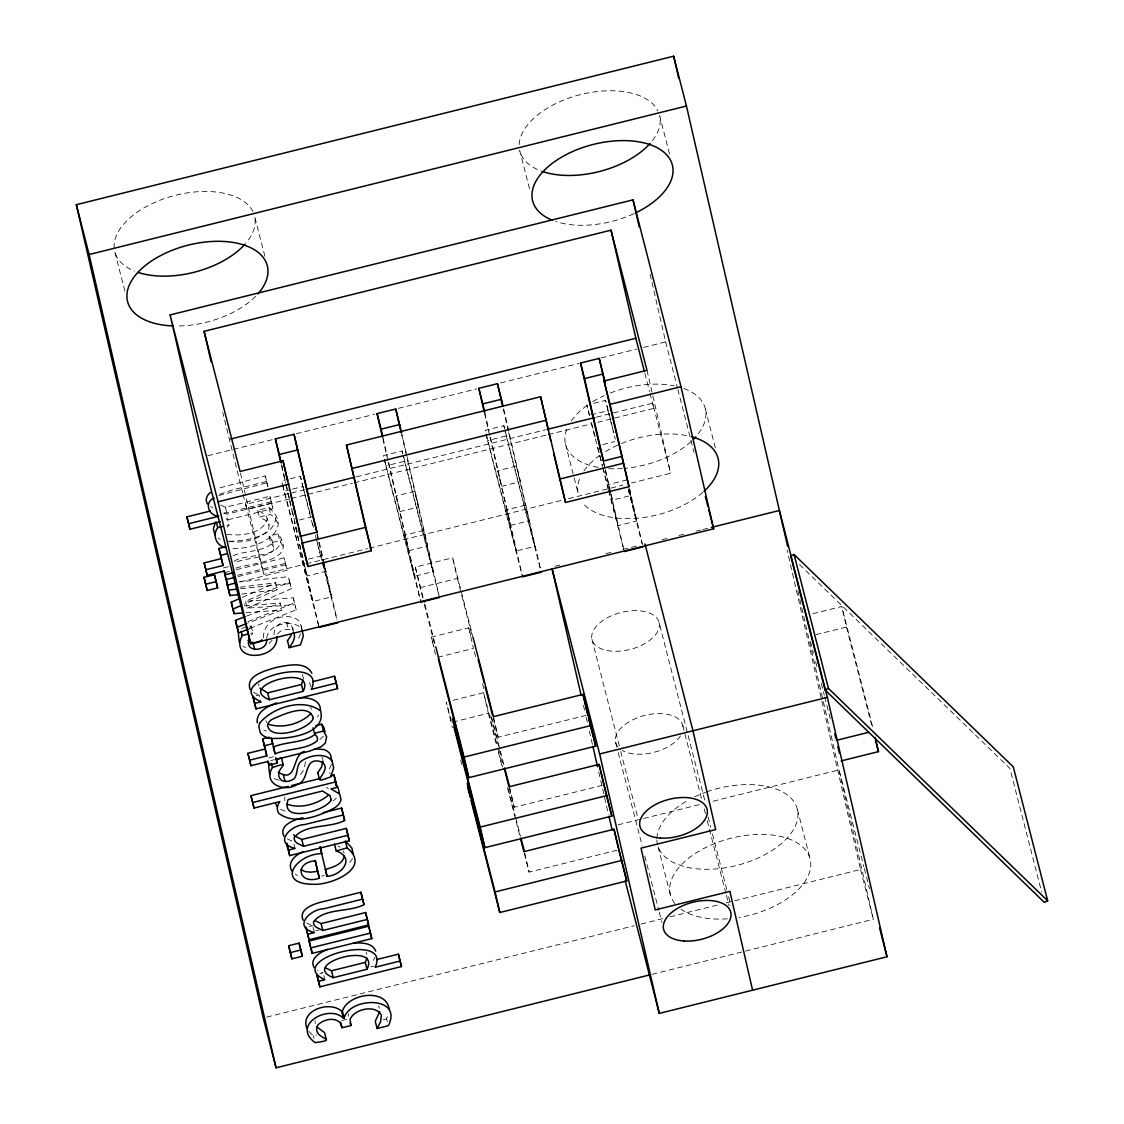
<?xml version="1.0" encoding="UTF-8"?>
<svg xmlns="http://www.w3.org/2000/svg" width="1124" height="1124" viewBox="0 0 1124 1124"><rect width="100%" height="100%" fill="white"/><g stroke="black" fill="none" stroke-linecap="round" stroke-linejoin="round"><path stroke-width="0.75" stroke-dasharray="5 3.75" d="M292.633 630.255L292.704 627.768L289.57 623.188C281.323 619.872 273.301 626.756 274.115 635.285M235.928 568.14C249.472 562.984 299.518 562.028 277.993 533.774L268.973 536.022L271.98 540.307L271.755 543.58C261.33 552.277 245.088 550.563 232.921 555.748M271.98 540.307L273.75 547.177L273.511 550.437C263.1 559.134 246.844 557.42 234.677 562.604M305.349 761.819C304.773 766.821 303.733 772.23 299.349 775.349M266.767 638.123C268.257 625.351 284.737 621.727 295.359 624.508A23.435 12.87 -14.4 0 1 300.333 627.487M263.452 637.94C263.016 622.232 279.539 613.395 293.589 617.652A23.435 12.87 -14.4 0 1 300.178 622.879L302.286 629.974M387.288 1021.59L386.586 1018.85L388.258 1014.115M300.473 633.824L298.731 638.025L299.434 640.764M331.369 764.334L329.051 769.926L330.105 774.043M373.435 960.374L374.938 957.283M352.529 858.511L348.693 864.131M317.375 716.986L318.752 714.864M277.642 634.119C280.269 629.693 286.732 628.428 291.327 630.058M248.994 629.215L251.13 625.998L240.41 628.667M251.481 635.102L252.886 632.854L249.823 633.627M227.315 527.226L228.973 524.866L225.755 525.667M323.543 736.206L319.399 739.873M269.043 643.448L272.12 640.329M249.753 628.485L296.202 609.77L295.036 604.684L247.266 608.126L245.496 601.27L289.585 581.811L288.418 576.696L238.864 581.923M247.266 608.126L291.355 588.681L288.418 576.696M242.363 597.35L275.591 582.752L277.347 589.608L244.119 604.206M219.503 494.265L232.598 489.881L266.529 481.451L265.25 475.916L217.044 488.631M247.997 621.628L294.432 602.914L293.266 597.827L245.496 601.27M246.662 616.064L280.269 603.11L282.026 609.967L248.418 622.921M218.801 495.487L267.02 482.772L265.25 475.916M207.856 455.726L231.685 449.797M233.385 449.375L274.228 439.217M296.357 433.724L374.643 414.264M398.458 408.335L476.745 388.876M500.573 382.947L578.86 363.488M600.989 357.994L636.732 349.1M643.532 347.414L665.661 341.907L651.667 281.028M288.531 479.203L281.745 480.889L282.419 483.826M290.231 478.782L300.403 476.239L310.449 515.34M384.338 458.999L414.461 576.275L433.119 571.638L402.139 450.949L383.467 455.599L384.141 458.536M486.074 433.709L516.183 550.985L534.855 546.348L503.861 425.659L485.203 430.309L485.877 433.246M593.711 403.333L605.597 400.369L613.887 432.67M324.204 565.625L331.397 596.928L312.725 601.565L294.277 521.269L319.09 627.431L284.105 491.174L290.891 489.488M292.591 489.066L302.778 486.537L300.403 476.239M388.792 462.807L420.826 602.141L385.841 465.884L404.499 461.247L403.151 455.361M490.528 437.517L522.548 576.851L487.563 440.594L506.236 435.957L504.873 430.071M590.985 414.882L607.958 410.667L605.597 400.369M220.782 505.041L225.418 507.275L269.915 496.218L272.949 508.61L225.517 520.398L227.217 518.009L229.043 525.189M289.486 498.916L246.929 509.495L245.749 504.339L305.335 489.53M356.406 476.829L545.393 429.846M596.479 417.144L652.665 403.179L670.649 473.26L631.491 482.997M223.746 513.542L271.193 501.754L269.915 496.218M224.097 512.642L227.188 514.146L271.685 503.074M291.2 498.48L352.486 483.25M354.186 482.828L546.587 435.002M548.287 434.567L590.845 423.987M597.659 422.301L653.845 408.335L652.665 403.179M228.65 541.108C241.688 543.861 256.623 540.054 266.964 531.708C271.221 527.212 267.948 520.749 266.121 515.902C259.026 508.413 250.863 512.151 268.987 507.612C297.242 531.905 253.532 550.69 232.148 548.245M277.67 523.025L274.874 517.995L270.743 514.483C247.561 519.358 266.795 515.34 269.001 525.273M299.363 520.005L312.936 516.633M602.857 444.556L614.73 441.606M282.855 546.334L279.75 540.644L270.729 542.878L273.75 547.177M234.157 561.283C244.625 553.149 279.792 559.471 281.098 539.478M223.395 567.915L228.397 566.665M224.491 572.65L229.591 571.385M236.405 569.685L284.077 557.841L285.833 564.698L287.112 570.233L239.44 582.077M237.67 575.221L285.356 563.363L284.077 557.841M238.162 576.542L285.833 564.698M308.355 559.12L321.928 555.748L323.136 560.426M627.122 479.878L608.449 484.514L610.444 492.298M245.749 504.339L263.733 574.42L304.604 564.262M306.304 563.841L367.59 548.596M369.29 548.175L561.691 500.349M568.505 498.649L622.977 485.104M422.652 597.87L415.304 567.1L452.635 557.813L460.882 589.917M608.744 490.008L617.919 525.695L636.577 521.058L629.384 489.755M420.039 587.683L457.37 578.41L452.635 557.813M555.059 566.257L561.845 564.571M605.962 553.598L612.749 551.912M622.935 549.383L629.721 547.697M631.421 547.276L636.507 546.011M662.008 539.675L667.108 538.396M679.022 535.446L684.123 534.167M696.023 531.216L701.137 529.938M702.837 529.516L709.637 527.83M435.395 654.519L431.391 637.097L468.722 627.824L470.886 636.268M256.075 695.756L259.194 694.969L260.965 701.84M437.812 657.273L473.457 648.408L470.9 637.322M453.084 700.266L483.629 692.679L497.511 746.743M812.905 613.648L841.75 606.468L872.87 727.678M268.819 757.899L273.82 756.663M270.715 760.569L273.778 759.81M452.719 722.128L488.364 713.262L483.629 692.679M815.94 634.653L846.484 627.066L841.75 606.468M493.38 718.658L498.143 737.246L586.054 715.384M509.467 788.655L514.23 807.243L602.141 785.395M618.074 824.847L641.832 818.932M643.532 818.511L699.521 804.587M713.122 801.215L839.01 769.912L863.864 866.745M309.311 926.541L312.627 925.712M524.374 853.509L529.137 872.098L617.048 850.25M315.788 930.784L319.202 929.927M319.947 973.665L323.066 972.892L317.418 970.307M370.779 966.879L374.18 966.036M266.641 1017.122L634.217 925.74M641.031 924.054L663.146 918.547M669.96 916.861L717.604 905.017M726.118 902.895L860.548 869.484L787.123 549.973M341.78 1020.522L349.157 1018.695M308.805 1031.41L313.385 1035.766L316.603 1034.965M383.368 1019.637L386.586 1018.85M652.117 974.311L873.348 919.306L799.782 599.247M321.703 876.102L324.499 875.526M240.03 587.248L275.591 582.752M241.8 594.104L277.347 589.608M240.62 588.779L290.175 583.553M244.315 605.864L280.269 603.11M246.072 612.721L282.026 609.967M229.001 541.361C245.566 540.686 275.282 537.469 275.914 516.155M278.907 780.253L273.216 778.187M226.893 534.251C240.269 536.359 263.943 534.012 267.231 518.417M285.131 811.163L279.328 808.718M291.917 841.033L287.07 838.799M311.25 925.192L306.416 922.959M258 694.506L252.521 691.794M242.896 646.286L245.538 647.55M210.736 506.629L212.843 507.809M295.261 874.177L297.453 875.456M218.197 538.031L220.304 539.38M338.001 845.894L339.982 847.187M799.515 564.585L1009.914 768.437L1041.695 892.189M326.536 787.109L328.377 788.978M378.352 1006.064L379.589 1008.298M343.143 851.009L344.197 853.256M321.815 756.986L323.024 759.669M302.216 674.456L303.733 679.135M310.688 707.389L311.503 709.314M366.087 952.365L366.902 954.304M265.882 720.653L266.711 722.606M846.484 627.066L872.421 728.071M810.446 641.397L813.467 653.184M815.631 661.6L817.794 670.016M821.251 683.476L824.285 695.264M824.707 696.95L830.327 718.84M864.314 868.445L869.54 888.831M860.548 869.484L873.348 919.306M669.497 153.918L659.69 115.716A72.133 39.607 -14.4 0 1 651.147 142.214M705.408 409.066L715.637 448.94M797.436 809.533L810.235 859.368M665.661 341.907L677.435 387.78M677.87 389.48L694.014 452.326M644.853 373.294L649.56 391.644M649.995 393.316L653.845 408.335M629.51 489.221L631.112 495.445L612.454 500.096L610.852 493.858M628.288 488.757L636.577 521.058M607.958 410.667L615.306 439.259M628.26 489.727L642.085 543.566M659.142 622.626A34.619 19.01 -14.4 0 1 612.425 651.203A34.619 19.01 -14.4 0 1 605.049 619.099A34.619 19.01 -14.4 0 1 659.142 622.626L704.931 800.99M708.106 816.909L710.719 827.109M712.461 833.91L726.863 889.969M728.605 896.755L730.783 905.256M682.788 725.556L701.545 798.602M704.172 808.788L705.479 813.888M707.221 820.689L725.978 893.735M726.413 895.435L729.026 905.621M589.552 415.22L586.925 405.019L589.299 415.304M591.73 423.706L595.664 439.006M597.842 447.507L602.647 466.207M603.082 467.907L608.309 488.308M591.027 422.034L602.253 465.772M602.689 467.458L608.295 489.319M608.73 491.005L623.848 549.889L610.88 493.281M529.502 188.72L519.695 150.518A72.133 39.607 -14.4 0 0 542.934 171.663M565.414 443.868L578.2 493.703A72.133 39.607 -14.4 0 1 580.504 476.801M670.241 894.17L657.877 845.993A72.133 39.607 -14.4 0 0 742.191 863.934A72.133 39.607 -14.4 0 0 795.778 804.826A72.133 39.607 -14.4 0 0 707.08 791.746M591.941 639.331L620.293 749.75M620.729 751.45L637.744 817.696M615.601 742.261L617.779 750.748M618.214 752.448L642.197 845.88M644.825 856.081L658.776 910.44M659.212 912.14L661.825 922.326M506.236 435.957L540.349 568.856M461.304 591.617L473.021 637.238M457.37 578.41L472.122 635.861M491.722 717.379L504.297 766.371M474.328 651.794L476.492 660.238M482.561 683.898L484.739 692.342M490.809 716.002L503.819 766.694M497.946 748.444L502.723 767.018M508.357 788.992L515.298 816.024M515.733 817.71L520.51 836.298M488.364 713.262L496.597 745.367M498.339 752.125L502.245 767.341M507.444 787.615L520.033 836.621M404.499 461.247L439.484 597.504L402.055 434.637M415.304 567.1L424.451 602.717M424.886 604.417L435.339 645.12M424.394 604.642L434.848 645.359M431.391 637.097L434.004 647.284M451.089 720.61L446.298 701.952L452.34 727.635M460.615 759.866L462.357 766.652M264.871 256.272L254.642 216.412A72.133 39.607 -14.4 0 1 246.086 242.896M323.529 561.972L325.932 571.315L307.259 575.966L303.269 560.384M312.627 523.84L313.498 527.24M316.561 539.141L331.397 596.928M302.778 486.537L313.132 526.917M315.296 535.319L321.773 560.553M322.209 562.239L336.891 619.422M282.616 484.289L312.725 601.565M266.529 481.451L268.285 488.308L267.02 482.772M271.193 501.754L272.949 508.61M277.993 533.774L279.75 540.644M285.356 563.363L287.112 570.233M289.585 581.811L291.355 588.681M293.266 597.827L296.202 609.77M268.987 507.612L270.743 514.483M309.564 682.451L310.617 686.567M292.704 627.768L293.406 630.508M268.973 536.022L270.8 543.201M286.606 622.359L288.376 629.215M257.733 510.422L259.56 517.602M242.643 492.804L222.721 412.396M243.079 494.476L246.929 509.495M225.418 507.275L227.188 514.146M251.13 625.998L252.956 633.149M293.982 844.307L295.036 848.423M312.978 927.089L314.383 932.583M323.768 975.632L324.836 979.749M124.876 291.074L114.648 251.214A72.133 39.607 -14.4 0 0 134.515 271.123M313.385 1035.766L314.088 1038.506M797.829 590.704L799.389 597.532M650.108 274.256L651.274 279.328M646.988 370.316L670.649 473.26M629.552 488.645L642.942 546.924M603.855 462.667L605.021 467.781M605.414 469.481L610.501 491.581M603.363 462.414L604.937 469.214M605.33 470.914L617.919 525.695M583.44 705.352L584.606 710.466M586.18 717.295L587.36 722.423M589.313 730.951L592.46 744.608M598.727 771.907L608.534 814.577M503.791 409.347L541.22 572.214M503.257 408.897L508.287 430.759M508.666 432.431L534.855 546.348M503.861 425.659L504.536 428.609M484.739 412.311L488.982 430.801M484.599 413.548L489.614 435.395M490.008 437.067L516.183 550.985M486.214 434.721L487.563 440.594M493.422 716.648L498.143 737.246M509.509 786.659L514.23 807.243M524.768 853.088L529.137 872.098M468.722 627.824L470.549 635.734M401.535 434.187L433.119 571.638M402.139 450.949L402.813 453.899M383.003 437.601L387.26 456.091M382.863 438.838L387.892 460.685M388.272 462.357L414.461 576.275M384.478 460.011L385.841 465.884M317.333 533.9L336.989 619.479M316.842 533.633L318.415 540.447M318.809 542.147L323.824 563.981M281.66 464.563L285.918 483.053M286.297 484.739L289.388 498.185M289.767 499.871L292.085 509.945M292.479 511.631L293.631 516.675M294.024 518.347L297.888 535.164M281.52 465.8L285.384 482.618M285.777 484.289L293.505 517.911M282.756 485.301L284.105 491.174M240.466 473.162L263.733 574.42M301.232 625.857L301.569 629.145M348.44 1013.651L348.58 1016.194M315.043 1020.704L315.184 1023.711M258.773 683.898L258.843 685.851M284.737 797.014L284.85 800.738M519.162 144.56A72.133 39.607 -14.4 0 1 581.487 94.346A72.133 39.607 -14.4 0 1 657.933 110.826M633.753 213.743A72.133 39.607 -14.4 0 1 555.734 221.484M114.184 248.292A72.133 39.607 -14.4 0 1 173.799 195.717A72.133 39.607 -14.4 0 1 252.886 211.523M657.442 844.335A72.133 39.607 -14.4 0 1 656.894 839.909M656.908 838.378A72.133 39.607 -14.4 0 1 688.857 799.824M694.688 796.832A72.133 39.607 -14.4 0 1 705.465 792.322M683.884 388.525A72.133 39.607 -14.4 0 1 696.852 435.564M691.176 441.465A72.133 39.607 -14.4 0 1 625.857 468.258M622.57 468.539A72.133 39.607 -14.4 0 1 608.098 468.61M598.249 467.415A72.133 39.607 -14.4 0 1 567.704 426.979M571.175 421.022A72.133 39.607 -14.4 0 1 587.093 405.455M592.727 401.732A72.133 39.607 -14.4 0 1 604.15 395.676M610.276 393.063A72.133 39.607 -14.4 0 1 674.133 385.813M255.612 296.315A72.133 39.607 -14.4 0 1 176.426 325.988M702.837 492.312A72.133 39.607 -14.4 0 1 582.892 503.102M583.96 470.858A72.133 39.607 -14.4 0 1 602.661 453.394M605.527 451.567A72.133 39.607 -14.4 0 1 619.984 444.163M621.516 443.516A72.133 39.607 -14.4 0 1 689.967 436.323M674.92 903.57A72.133 39.607 -14.4 0 1 722.577 840.668A72.133 39.607 -14.4 0 1 810.306 859.663A72.133 39.607 -14.4 0 1 739.058 917.451M727.397 918.828A72.133 39.607 -14.4 0 1 681.032 909.204M336.273 798.152A19.712 10.819 -14.4 0 1 333.252 800.766M266.514 731.064A24.475 13.432 -14.4 0 1 263.845 730.122M617.849 746.772A34.619 19.01 -14.4 0 1 644.937 715.37A34.619 19.01 -14.4 0 1 682.746 730.628M680.427 735.939A34.619 19.01 -14.4 0 1 622.232 750.411M414.672 491.343L395.999 495.979L400.003 511.546L418.662 506.91L414.672 491.343M516.394 466.053L497.735 470.689L501.726 486.256L520.398 481.62L516.394 466.053M423.664 530.458L404.991 535.094L408.996 550.676L427.654 546.025L423.664 530.458M525.386 505.168L506.727 509.804L510.718 525.386L529.39 520.735L525.386 505.168"/><path stroke-width="1.5" d="M322.981 760.92L321.548 767.032L317.783 772.736M276.799 636.774C279.159 660.167 228.636 663.371 242.166 635.524L241.112 631.407M266.585 639.303C268.257 652.187 243.571 653.058 249.247 639.064M344.408 855.757C342.806 864.482 332.662 867.335 325.3 869.442L327.056 876.299C341.485 875.624 356.055 858.019 336.231 850.938L334.46 844.082M379.757 1011.558L375.233 1021.224L377.088 1028.502L388.356 1025.706C403.404 995.583 349.676 996.862 344.169 1017.993L343.424 1018.175C328.615 1003.648 290.933 1025.186 315.142 1042.622C340.614 1039.25 314.186 1039.517 316.813 1027.561L318.162 1024.61C323.698 1019.454 333.786 1016.981 339.94 1022.419L342.061 1027.757L350.927 1025.552L350.112 1019.229C354.482 1008.888 375.557 1004.21 381.359 1015.155L380.544 1021.955L377.088 1028.502M344.169 1017.993L342.399 1011.136C347.836 993.714 385.813 987.631 389.143 1009.015M269.704 763.28L268.692 765.992L269.662 774.366M272.486 767.439C262.271 783.962 284.892 792.617 296.848 784.636C310.87 781.138 302.314 755.511 321.647 761.96C334.769 770.207 304.745 787.025 330.807 776.796L333.645 767.917L332.254 761.651A23.435 12.87 -14.4 0 0 325.665 756.424C317.586 754.064 308.608 756.326 301.71 760.836C295.696 765.079 298.422 773.396 294.193 778.581C289.88 782.093 280.902 783.358 279.005 776.67C276.125 767.355 294.067 760.498 272.486 767.439L271.418 763.322M303.157 691.344C317.361 662.401 234.452 685.837 269.395 699.746L303.157 691.344L301.401 684.488L303.157 680.118M367.028 969.253C381.233 940.324 298.324 963.76 333.252 977.655L367.028 969.253L365.272 962.397L367.028 958.027M215.415 522.126L213.335 528.912L214.867 534.743M216.3 522.168L217.719 527.662C211.916 535.235 216.539 546.447 226.008 547.557M291.242 635.13L287.477 640.821M310.941 713.501C300.726 724.039 282.096 728.914 268.172 724.137M315.507 733.986C304.07 743.175 286.55 741.376 273.343 746.982L275.113 753.839C288.32 748.233 305.84 750.031 317.263 740.842L317.502 737.583L314.565 733.607L313.076 727.804M328.742 794.921C318.176 803.955 300.67 809.154 287.182 804.18M210.427 492.438C206.872 494.982 204.751 500.068 207.518 503.945M214.15 497.974C203.781 502.386 208.53 515.663 218.702 516.253L188.663 523.714L189.942 529.249L220.43 521.662M262.117 639.809C258.211 642.689 251.706 644.333 248.025 640.287M304.154 751.478C291.622 755.216 297.621 784.159 278.345 772.202M302.749 851.964C295.443 854.732 286.789 862.712 291.875 871.03M794.064 554.483L790.692 556.043L825.086 689.967L1044.308 902.361L1047.666 900.802L1013.286 766.877L794.064 554.483L828.444 688.408L1047.666 900.802M825.086 689.967L828.444 688.408M327.899 949.232C320.958 951.986 308.945 958.421 314.088 967.511M232.331 606.777L231.277 602.225L239.187 598.741M240.958 605.597L233.047 609.082L234.087 613.648L242.658 612.987M245.06 616.683L235.45 620.378L238.541 633.009L248.151 629.131M246.816 623.539L237.22 627.234L238.541 633.009M276.827 702.907C268.229 706.013 255.808 711.801 257.241 722.802M302.918 817.71C294.797 819.607 278.527 824.974 283.852 836.13M650.417 974.733L276.04 1067.8L263.241 1017.965L76.334 204.694L673.641 56.2L686.441 106.035L787.629 546.334M276.04 1067.8L89.119 254.516L686.441 106.035M170.103 314.931L633.009 199.847L680.989 386.712L713.642 528.772L250.722 643.855L202.742 456.99L170.103 314.931L218.07 501.782L250.722 643.855M211.087 361.717L204.09 331.327L611.006 230.167L646.988 370.316L604.066 380.98L628.99 486.692L565.527 502.47L553.725 453.899M230.645 438.992L635.847 338.254L611.006 230.167M280.747 462.442L275.352 438.908L294.01 434.271L316.94 532.2L299.968 536.415M382.483 437.152L377.074 413.618L395.746 408.981L401.675 432.951M484.205 411.862L478.81 388.328L497.468 383.691L503.018 405.989M600.638 450.499L580.532 363.038L599.204 358.401L605.134 382.371M281.281 462.891L279.342 454.489L298.015 449.839M382.624 435.915L381.078 429.199L399.737 424.549M484.739 412.311L482.8 403.909L501.473 399.259M622.12 456.33L603.462 460.966L584.536 378.619L603.195 373.969M565.527 502.47L540.602 396.758L346.473 445.02L371.398 550.732L307.934 566.51L283.009 460.798L240.072 471.476L204.09 331.327M218.07 501.782L289.008 484.149M352.472 468.385L546.601 420.123M628.99 486.692L610.065 404.345L680.989 386.712M188.172 522.393L186.907 516.857L210.272 511.055M307.035 489.109L354.706 477.25M547.107 429.424L594.779 417.58M217.719 527.662L222.538 526.468M233.483 572.706L225.151 574.771L224.294 571.034L207.167 575.291L205.903 569.756L223.03 565.498L218.927 548.456L225.587 546.812M223.03 565.498L220.683 555.326L227.343 553.668M207.167 575.291L204.147 562.899L221.259 558.642M346.473 445.02L365.398 527.381L301.935 543.159L307.934 566.51M559.527 479.119L622.991 463.341M204.02 577.329L214.417 574.743L216.187 581.614L217.635 587.908L207.223 590.493L204.02 577.329L207.223 590.493M205.776 584.199L216.187 581.614M234.761 577.399L226.247 579.506L227.512 585.042L236.026 582.92M242.166 635.524L248.292 634.006M711.337 527.409L779.382 510.493L827.362 697.358L886.991 956.777L659.268 1013.398L625.239 880.893M319.09 627.431L337.762 622.794M420.826 602.141L439.484 597.504M522.548 576.851L541.22 572.214M624.284 551.561L642.942 546.924M287.407 640.525L289.233 647.677L300.487 644.881L303.325 636.001L301.949 629.735M259.855 688.057L267.624 692.876L301.401 684.488M312.894 681.622L334.531 676.241L337.565 688.633L255.991 708.921L252.956 696.529L255.991 708.921M254.712 703.385L260.965 701.84C218.449 682.001 328.475 652.243 311.32 689.321L336.287 683.111M315.732 725.683L321.745 724.193L323.501 731.05L326.62 736.74L325.3 743.062L321.155 746.729L309.409 751.169L276.378 759.374L277.235 763.112L268.917 765.177L268.06 761.44L250.933 765.697L249.654 760.161L266.781 755.904L262.693 738.875L269.339 737.218M266.781 755.904L264.449 745.732L272.767 743.666L271.362 738.173M314.495 733.284L323.501 731.05M249.177 758.841L247.898 753.305L265.025 749.048M275.31 759.431L281.45 757.913L283.276 765.065M438.332 658.931L468.806 777.668L595.734 746.111L583.005 694.379L493.422 716.648L473.021 637.238M252.254 801.187L250.975 795.651L288.25 786.393M291.636 785.55L320.438 778.384M330.611 775.855L333.997 775.012L337.031 787.404L330.948 788.922L339.701 794.022L341.022 799.529A19.712 10.819 -14.4 0 1 335.022 807.636C318.921 816.291 295.134 825.578 278.836 813.383A27.889 15.315 -14.4 0 1 279.834 801.623L254.01 808.044L250.975 795.651M335.753 781.883L252.745 802.508L254.01 808.044M468.806 777.668L464.086 757.07L591.013 725.514M323.094 812.694L341.598 808.086L344.632 820.478C329.964 828.332 305.011 823.583 294.207 837.633A17.633 9.68 -14.4 0 0 297.34 843.323L303.522 846.316L348.019 835.258L346.262 828.388L301.766 839.459L295.584 836.467A17.633 9.68 -14.4 0 1 293.575 834.682M343.354 814.956L304.674 824.566C290.863 824.904 272.809 842.874 295.036 848.423L288.432 850.067L289.697 855.603L349.297 840.78L348.019 835.258M659.268 1013.398L599.64 753.965L827.362 697.358M453.984 727.242L484.894 847.665L611.821 816.108L599.106 764.376L509.509 786.659L504.732 768.071M327.056 876.299L320.059 846.667L321.815 853.523C295.5 854.198 274.748 884.602 314.327 884.293C331.608 884.967 372.156 868.023 347.091 847.889L336.231 850.938M484.894 847.665L480.173 827.081L607.101 795.525M836.411 740.337L868.641 732.314M841.131 760.92L878.462 751.633L875.189 737.386M471.054 800.569L499.801 912.519L626.728 880.963L613.999 829.231L524.402 851.514L520.932 837.998M309.044 939.748L306.009 927.356L309.044 939.748L368.63 924.94L367.365 919.404L322.869 930.475L316.687 927.483A17.633 9.68 -14.4 0 1 313.54 921.792C324.344 907.728 349.311 912.491 363.965 904.637L360.93 892.245L322.251 901.855C314.144 903.766 297.874 909.119 303.199 920.275M314.917 920.626L321.099 923.605L365.595 912.548L368.63 924.94M307.765 934.227L314.383 932.583C292.156 927.019 310.21 909.063 324.021 908.726L362.701 899.102L363.965 904.637M499.801 912.519L495.08 891.936L622.008 860.38M288.671 945.706L299.082 943.106L300.839 949.977L302.286 956.271L291.889 958.856L288.671 945.706L291.889 958.856M309.142 941.013L368.742 926.204L371.763 938.596L312.177 953.405L309.142 941.013L310.421 946.549M290.442 952.562L300.839 949.977M370.498 933.061L310.898 947.869L312.177 953.405M325.665 967.848L331.496 970.799L365.272 962.397M376.765 959.545L398.402 954.164L401.437 966.556L319.862 986.83L316.827 974.438L319.862 986.83M318.584 981.308L324.836 979.749C282.321 959.91 392.346 930.152 375.191 967.23L400.158 961.02M306.922 1028.502C299.616 1010.012 330.344 1000.36 341.654 1011.319L342.399 1011.136M228.186 588.751L226.907 583.187L229.942 595.608L238.414 594.54M319.371 878.209L315.38 860.815C293.476 862.459 298.478 885.403 319.371 878.209L317.614 871.353L310.772 872.182L305.138 871.592L301.007 869.639M237.206 589.145L228.664 590.044L229.942 595.608M315.001 748.739L323.909 749.553A23.435 12.87 -14.4 0 1 330.498 754.78L331.889 761.06M353.582 943.05C361.211 942.783 372.564 942.488 375.711 951.157M298.914 698.004C307.414 696.964 321.057 699.451 320.368 710.537M326.396 1039.826L324.555 1032.619L316.603 1026.718M335.809 785.114L337.945 787.165L339.265 792.673M321.745 724.193L323.726 727.031L325.061 732.089M293.252 631.941C296.722 637.35 292.282 643.462 289.233 647.677M250.216 689.588C244.807 675.44 266.332 670.452 276.111 667.473C287.252 665.408 305.391 660.673 311.84 673.234M239.342 642.45L238.372 634.077M875.441 739.859L878.462 751.633M834.682 733.593L835.975 738.651M879.572 927.904L886.991 956.777M705.352 496.499L707.965 506.685M708.837 510.085L713.642 528.772M635.847 338.254L644.417 371.623M604.066 380.98L610.065 404.345M644.993 543.904L692.974 730.769L715.679 829.596L641.017 848.156L655.222 909.92L729.883 891.36L752.588 990.188M580.532 363.038L584.536 378.619M599.457 445.399L603.462 460.966M552.095 568.8L599.64 753.965M588.583 718.25L595.734 746.111M604.248 786.603L611.821 816.108M618.734 849.828L626.728 880.963M612.159 829.919L608.927 816.291M478.81 388.328L482.8 403.909M478.192 659.507L484.261 683.167M485.132 686.553L492.509 715.271M504.254 768.38L509.032 786.969M520.904 839.993L523.939 851.823M377.074 413.618L381.078 429.199M435.775 646.82L464.086 757.07M452.298 718.517L480.173 827.081M467.205 783.372L495.08 891.936M467.57 786.997L470.183 797.183M365.398 527.381L371.398 550.732M312.936 516.633L316.94 532.2M275.352 438.908L279.342 454.489M337.565 688.633L334.531 676.241M401.437 966.556L398.402 954.164M337.031 787.404L333.997 775.012M344.632 820.478L341.598 808.086M349.297 840.78L346.262 828.388M371.763 938.596L368.742 926.204M347.091 847.889L345.335 841.033L351.742 847.819L353.161 853.58M317.727 772.441L319.553 779.592M267.624 692.876L269.395 699.746M253.012 642.759L254.769 649.63M350.21 1022.812L350.927 1025.552M301.766 839.459L303.522 846.316M283.318 774.675L285.089 781.531M321.099 923.605L322.869 930.475M331.496 970.799L333.252 977.655M341.654 1011.319L343.424 1018.175M275.83 757.618L277.235 763.112M340.656 1022.264L342.061 1027.757M218.927 548.456L220.683 555.326M224.097 570.655L225.151 574.771M227.512 585.042L224.491 572.65L225.755 578.186M231.277 602.225L234.087 613.648M262.693 738.875L264.449 745.732M267.863 761.06L268.917 765.177M289.697 855.603L286.662 843.211L287.941 848.746M217.635 587.908L214.417 574.743M204.147 562.899L205.903 569.756M302.286 956.271L299.082 943.106M247.898 753.305L250.933 765.697M186.907 516.857L189.942 529.249M76.334 204.694L89.119 254.516M837.858 746.673L839.319 752.996M673.641 56.2L678.741 78.413M633.009 199.847L639.233 226.907M599.204 358.401L604.614 381.935M540.602 396.758L548.329 430.38M549.102 433.738L550.648 440.453M583.005 694.379L587.74 714.962M599.106 764.376L603.827 784.974M613.999 829.231L618.369 848.241M552.053 568.814L581.08 695.11M592.854 746.308L597.561 766.793M497.468 383.691L502.498 405.539M395.746 408.981L401.142 432.515M294.01 434.271L312.556 514.947M283.009 460.798L287.646 480.96M290.737 494.419L295.373 514.581M296.146 517.939L297.691 524.669M298.464 528.027L300.01 534.757M360.93 892.245L362.209 897.781M365.595 912.548L366.874 918.083M315.071 860.281L317.614 871.353M271.404 738.496L275.113 753.839M235.45 620.378L236.785 626.138M650.108 143.408A72.133 39.607 -14.4 0 1 542.934 171.663M552.362 220.248A72.133 39.607 -14.4 0 1 558.052 159.313A72.133 39.607 -14.4 0 1 661.432 150.321A72.133 39.607 -14.4 0 1 635.257 213.04M245.046 244.105A72.133 39.607 -14.4 0 1 137.887 272.359M695.812 436.772A72.133 39.607 -14.4 0 1 693.578 439.147M173.237 325.932A72.133 39.607 -14.4 0 1 132.857 278.696A72.133 39.607 -14.4 0 1 229.942 241.997A72.133 39.607 -14.4 0 1 257.846 293.94M691.429 436.702A72.133 39.607 -14.4 0 1 703.975 491.3M277.066 806.526A27.889 15.315 -14.4 0 1 275.886 803.927M259.686 723.168L258.801 726.371L260.248 732.679A24.475 13.432 -14.4 0 0 269.732 738.271C286.072 739.578 326.48 734.885 320.663 710.986C303.269 697.611 272.767 707.165 259.686 723.168M313.371 718.306C309.03 729.715 270.491 741.728 267.54 725.401A13.895 7.629 -14.4 0 1 271.755 719.501C281.604 715.131 308.917 701.91 313.371 718.306M331.173 799.895C326.101 810.994 279.286 824.131 288.151 799.557L322.518 791.015L330.147 795.834L331.173 799.895M660.406 838.068A34.619 19.01 -14.4 0 0 707.122 809.491A34.619 19.01 -14.4 0 0 653.03 805.964A34.619 19.01 -14.4 0 0 660.406 838.068M684.066 940.999A34.619 19.01 -14.4 0 0 730.769 912.421A34.619 19.01 -14.4 0 0 676.69 908.894A34.619 19.01 -14.4 0 0 684.066 940.999"/></g></svg>
